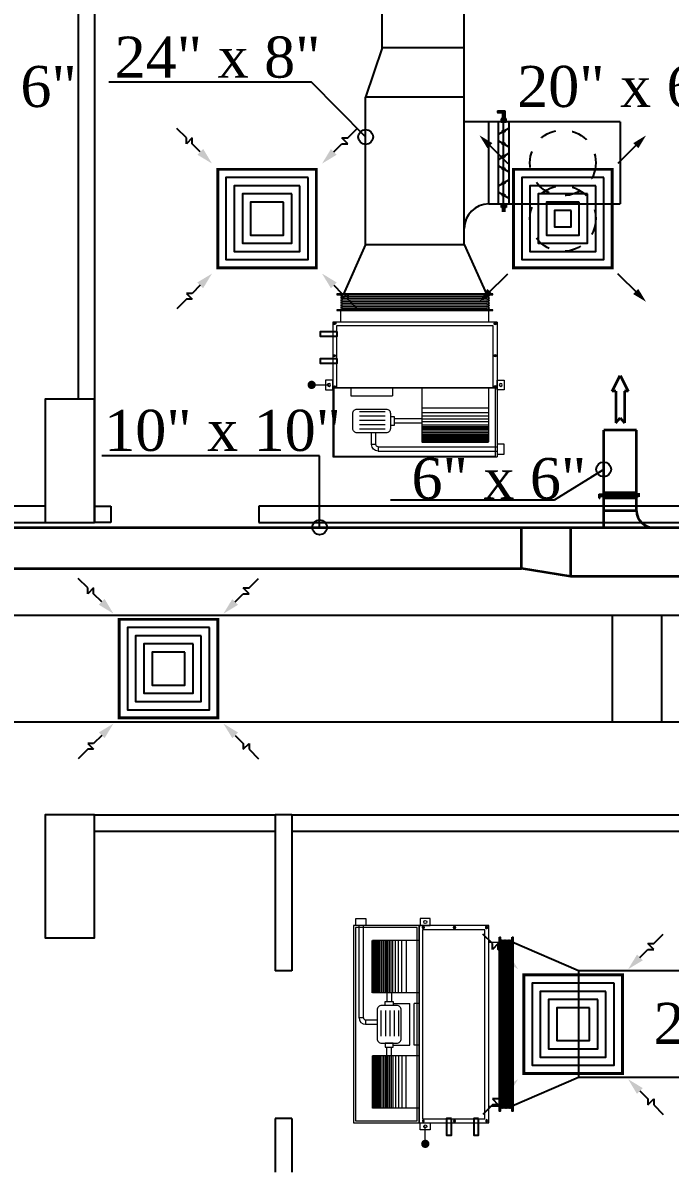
# Model space of a CAD drawing. Extents: x -432 to -365, y -145 to 173.
# Drawn here: x -391.1 to -387.16, y -88.2 to -81.21 of the extents above; entities that cross this region are included whole.
import ezdxf

# ---------------------------------------------------------------- set-up
doc = ezdxf.new("R2010")
doc.units = 0
doc.header["$MEASUREMENT"] = 0
for name, pattern in [('DASHDOT', [1, 0.5, -0.25, 0, -0.25]), ('HIDDEN', [0.375, 0.25, -0.125]), ('HIDDEN-Z', [3, 2, -1])]:
    doc.linetypes.add(name, pattern=pattern)
for name, color, linetype in [('01_AC-EQUIP', 206, 'Continuous'), ('03_AC-S.DUCT', 5, 'Continuous'), ('12-AC-FL.CONN.', 2, 'Continuous'), ('A.C.VOLUM DAMPER', 2, 'Continuous'), ('COL', 2, 'Continuous'), ('COLHATCH', 5, 'Continuous'), ('elev', 2, 'Continuous'), ('M-CH-WP-R', 40, 'HIDDEN-Z'), ('M-CH-WP-S', 142, 'Continuous'), ('M-DIFUSER', 195, 'Continuous'), ('M-DUCT-RA', 30, 'Continuous'), ('M-DUCT-SA', 5, 'Continuous'), ('M-EQBMNT', 21, 'Continuous'), ('WALL', 4, 'Continuous'), ('WIN', 5, 'Continuous')]:
    doc.layers.add(name, color=color, linetype=linetype)
doc.layers.add('04-AC_F.A.DUCT', color=4, linetype='Continuous', lineweight=35)
doc.layers.add('AC-TEXT', color=15, linetype='Continuous', lineweight=30)
doc.styles.add('AC', font='romans.shx', dxfattribs={"height": 0.2})
doc.styles.add('ARABY', font='sosa.shx')
doc.dimstyles.new('IHAB', dxfattribs={"dimscale": 0, "dimtxt": 0.15, "dimasz": 0.09, "dimexe": 0.18, "dimexo": 0.0625, "dimgap": 0, "dimtad": 0, "dimtih": 1, "dimtoh": 1, "dimzin": 0, "dimdsep": 46, "dimtxsty": 'ARABY', "dimcen": 0.03, "dimse1": 1, "dimse2": 1, "dimclrd": 36, "dimclrt": 42, "dimadec": 0, "dimazin": 0, "dimtfac": 1, "dimtmove": 1, "dimatfit": 3, "dimldrblk": 'ORIGIN', "dimfxl": 1, "dimtolj": 1, "dimtzin": 0, "dimarcsym": 0})

# ---------------------------------------------------------------- blocks, each defined once
blk = doc.blocks.new('*U254')
at = {"layer": 'M-DIFUSER', "ltscale": 5, "const_width": 18}
blk.add_lwpolyline([(-300, 300), (300, 300), (300, -300), (-300, -300)], close=True, dxfattribs=at)
at = {"layer": 'M-DIFUSER', "color": 21}
for points in [[(250, 250), (-250, 250), (-250, -250), (250, -250)], [(200, 200), (-200, 200), (-200, -200), (200, -200)], [(150, 150), (-150, 150), (-150, -150), (150, -150)], [(100, 100), (-100, 100), (-100, -100), (100, -100)]]:
    blk.add_lwpolyline(points, close=True, dxfattribs=at)
at = {"layer": 'M-DUCT-RA', "color": 30}
for p, q in [((-491, 491), (-548.9, 548.9)), ((-491, 455.4), (-491, 491)), ((-455.4, 491), (-491, 455.4)), ((-455.4, 455.4), (-455.4, 491)), ((455.4, 491), (491, 491)), ((491, 455.4), (455.4, 491)), ((491, 491), (548.9, 548.9)), ((-406.3, 406.3), (-455.4, 455.4)), ((406.3, 406.3), (455.4, 455.4)), ((455.4, 455.4), (491, 455.4)), ((-406.3, -406.3), (-455.4, -455.4)), ((406.3, -406.3), (455.4, -455.4)), ((-491, -455.4), (-455.4, -491)), ((-455.4, -455.4), (-491, -455.4)), ((455.4, -491), (491, -455.4)), ((455.4, -455.4), (455.4, -491)), ((491, -455.4), (491, -491)), ((-491, -491), (-548.9, -548.9)), ((-455.4, -491), (-491, -491)), ((491, -491), (548.9, -548.9))]:
    blk.add_line(p, q, dxfattribs=at)
for points in [[(-388.6, 424), (-423.7, 388.9), (-335, 335)], [(424, 388.6), (388.9, 423.7), (335, 335)], [(-424, -388.6), (-388.9, -423.7), (-335, -335)], [(388.6, -424), (423.7, -388.9), (335, -335)]]:
    blk.add_solid(points, dxfattribs=at)
blk = doc.blocks.new('*U251')
at = {"layer": 'M-DIFUSER', "ltscale": 5, "const_width": 18}
blk.add_lwpolyline([(-300, 300), (300, 300), (300, -300), (-300, -300)], close=True, dxfattribs=at)
at = {"layer": 'M-DIFUSER', "color": 21}
for points in [[(250, 250), (-250, 250), (-250, -250), (250, -250)], [(200, 200), (-200, 200), (-200, -200), (200, -200)], [(150, 150), (-150, 150), (-150, -150), (150, -150)], [(100, 100), (-100, 100), (-100, -100), (100, -100)], [(50, 50), (-50, 50), (-50, -50), (50, -50)]]:
    blk.add_lwpolyline(points, close=True, dxfattribs=at)
at = {"layer": 'M-DUCT-SA', "color": 5, "extrusion": (-5.07059e-20, -1.19855e-17, -1)}
blk.add_line((-461.1, 461.1), (-335.4, 335.4), dxfattribs=at)
at = {"layer": 'M-DUCT-SA', "color": 5, "extrusion": (-1.19855e-17, 5.07059e-20, -1)}
blk.add_line((461.1, 461.1), (335.4, 335.4), dxfattribs=at)
at = {"layer": 'M-DUCT-SA', "color": 5, "extrusion": (1.19855e-17, -5.07059e-20, -1)}
blk.add_line((-461.1, -461.1), (-335.4, -335.4), dxfattribs=at)
at = {"layer": 'M-DUCT-SA', "color": 5, "extrusion": (5.07059e-20, 1.19855e-17, -1)}
blk.add_line((461.1, -461.1), (335.4, -335.4), dxfattribs=at)
at = {"layer": 'M-DUCT-SA', "color": 5, "extrusion": (-5.07059e-20, -1.19855e-17, -1)}
blk.add_solid([(459.6, 428.4), (428.6, 459.4), (506.9, 506.9)], dxfattribs=at)
at = {"layer": 'M-DUCT-SA', "color": 5, "extrusion": (5.07059e-20, -1.19855e-17, -1)}
blk.add_solid([(-459.6, 428.4), (-428.7, 459.4), (-506.9, 506.9)], dxfattribs=at)
at = {"layer": 'M-DUCT-SA', "color": 5, "extrusion": (1.19855e-17, -5.07059e-20, -1)}
blk.add_solid([(428.4, -459.6), (459.4, -428.6), (506.9, -506.9)], dxfattribs=at)
at = {"layer": 'M-DUCT-SA', "color": 5, "extrusion": (-1.19855e-17, -5.07059e-20, -1)}
blk.add_solid([(-428.4, -459.6), (-459.4, -428.6), (-506.9, -506.9)], dxfattribs=at)
blk = doc.blocks.new('A$C069E27EC')
at = {"layer": '01_AC-EQUIP', "color": 2, "linetype": 'Continuous'}
for p, q in [((0, 0), (0, -130)), ((1.01, 0.32), (0.5, -1.29)), ((1.01, 0.32), (1.52, -1.29)), ((2.03, 0.32), (1.52, -1.29)), ((2.03, 0.32), (2.54, -1.29)), ((3.05, 0.32), (2.54, -1.29)), ((3.05, 0.32), (3.56, -1.29)), ((4.06, 0.32), (3.56, -1.29)), ((4.06, 0.32), (4.57, -1.29)), ((5.08, 0.32), (4.57, -1.29)), ((5.08, 0.32), (5.59, -1.29)), ((6.1, 0.32), (5.59, -1.29)), ((6.1, 0.32), (6.61, -1.29)), ((7.12, 0.32), (6.61, -1.29)), ((7.12, 0.32), (7.63, -1.29)), ((8.14, 0.32), (7.63, -1.29)), ((8.14, 0.32), (8.65, -1.29)), ((9.16, 0.32), (8.65, -1.29)), ((9.16, 0.32), (9.67, -1.29)), ((1.52, -128.71), (1.52, -1.29)), ((2.54, -128.71), (2.54, -1.29)), ((3.56, -128.71), (3.56, -1.29)), ((4.57, -128.71), (4.57, -1.29)), ((5.59, -128.71), (5.59, -1.29)), ((6.61, -128.71), (6.61, -1.29)), ((7.63, -128.71), (7.63, -1.29)), ((8.65, -128.71), (8.65, -1.29)), ((1.01, -130.32), (0.5, -128.71)), ((1.01, -130.32), (1.52, -128.71)), ((2.03, -130.32), (1.52, -128.71)), ((2.03, -130.32), (2.54, -128.71)), ((3.05, -130.32), (2.54, -128.71)), ((3.05, -130.32), (3.56, -128.71)), ((4.06, -130.32), (3.56, -128.71)), ((4.06, -130.32), (4.57, -128.71)), ((5.08, -130.32), (4.57, -128.71)), ((5.08, -130.32), (5.59, -128.71)), ((6.1, -130.32), (5.59, -128.71)), ((6.1, -130.32), (6.61, -128.71)), ((7.12, -130.32), (6.61, -128.71)), ((7.12, -130.32), (7.63, -128.71)), ((8.14, -130.32), (7.63, -128.71)), ((8.14, -130.32), (8.65, -128.71)), ((9.16, -130.32), (8.65, -128.71)), ((9.16, -130.32), (9.67, -128.71))]:
    blk.add_line(p, q, dxfattribs=at)
for points in [[(0, 2.5), (0.5, 2.5), (0.5, -132.5), (0, -132.5)], [(9.67, 2.5), (10.17, 2.5), (10.17, -132.5), (9.67, -132.5)]]:
    blk.add_lwpolyline(points, close=True, dxfattribs=at)
blk = doc.blocks.new('A$C7CD32F90')
at = {"layer": '01_AC-EQUIP', "color": 1, "lineweight": 20}
for p, q in [((0.6392, -0.0346), (1.2, -0.0345)), ((0.6392, -0.0612), (0.6392, -0.0346)), ((0.6392, -0.0612), (1.2, -0.0612)), ((0.0885, -0.4), (0.0885, -0.1159)), ((0.4078, -0.1159), (0.0885, -0.1159)), ((0.4078, -0.1175), (0.0885, -0.1175)), ((0.4078, -0.1194), (0.0885, -0.1194)), ((0.4078, -0.1218), (0.0885, -0.1218)), ((0.4078, -0.1249), (0.0885, -0.1249)), ((0.4078, -0.1281), (0.0885, -0.1281)), ((0.4078, -0.1317), (0.0885, -0.1317)), ((0.4078, -0.1357), (0.0885, -0.1357)), ((0.4078, -0.4), (0.4078, -0.1159)), ((0.5993, -0.0745), (0.5993, -0.1449)), ((0.6259, -0.0745), (0.5993, -0.0745)), ((0.6259, -0.0745), (0.6259, -0.1449)), ((0.7908, -0.4), (0.7908, -0.1159)), ((0.7908, -0.1159), (1.11, -0.1159)), ((0.7908, -0.1175), (1.11, -0.1175)), ((0.7908, -0.1194), (1.11, -0.1194)), ((0.7908, -0.1218), (1.11, -0.1218)), ((0.7908, -0.1249), (1.11, -0.1249)), ((0.7908, -0.1281), (1.11, -0.1281)), ((0.7908, -0.1317), (1.11, -0.1317)), ((0.7908, -0.1357), (1.11, -0.1357)), ((1.11, -0.4), (1.11, -0.1159)), ((0.4078, -0.1407), (0.0885, -0.1407)), ((0.4078, -0.1475), (0.0885, -0.1475)), ((0.4078, -0.1547), (0.0885, -0.1547)), ((0.4078, -0.1635), (0.0885, -0.1635)), ((0.4078, -0.1733), (0.0885, -0.1733)), ((0.4078, -0.1834), (0.0885, -0.1834)), ((0.4078, -0.1935), (0.0885, -0.1935)), ((0.4078, -0.2007), (0.0885, -0.2007)), ((0.4078, -0.2094), (0.0885, -0.2094)), ((0.4078, -0.2044), (0.4596, -0.2044)), ((0.6828, -0.1679), (0.5262, -0.1679)), ((0.6828, -0.1945), (0.5262, -0.1945)), ((0.7908, -0.2044), (0.739, -0.2044)), ((0.7908, -0.1407), (1.11, -0.1407)), ((0.7908, -0.1475), (1.11, -0.1475)), ((0.7908, -0.1547), (1.11, -0.1547)), ((0.7908, -0.1635), (1.11, -0.1635)), ((0.7908, -0.1733), (1.11, -0.1733)), ((0.7908, -0.1834), (1.11, -0.1834)), ((0.7908, -0.1935), (1.11, -0.1935)), ((0.7908, -0.2007), (1.11, -0.2007)), ((0.7908, -0.2094), (1.11, -0.2094)), ((0.4078, -0.2192), (0.0885, -0.2192)), ((0.4078, -0.2293), (0.0885, -0.2293)), ((0.4078, -0.2394), (0.0885, -0.2394)), ((0.4078, -0.2554), (0.0885, -0.2554)), ((0.4078, -0.2754), (0.0885, -0.2754)), ((0.4078, -0.231), (0.4596, -0.231)), ((0.4722, -0.2429), (0.4722, -0.3429)), ((0.6828, -0.2211), (0.5262, -0.2211)), ((0.6828, -0.2477), (0.5262, -0.2477)), ((0.6828, -0.2743), (0.5262, -0.2743)), ((0.7263, -0.2429), (0.7263, -0.3429)), ((0.7908, -0.231), (0.739, -0.231)), ((0.7908, -0.2192), (1.11, -0.2192)), ((0.7908, -0.2293), (1.11, -0.2293)), ((0.7908, -0.2394), (1.11, -0.2394)), ((0.7908, -0.2554), (1.11, -0.2554)), ((0.7908, -0.2754), (1.11, -0.2754)), ((0.4078, -0.2954), (0.0885, -0.2954)), ((0.0885, -0.3207), (0.4078, -0.3207)), ((0.4722, -0.3429), (0.7263, -0.3429)), ((0.7908, -0.2954), (1.11, -0.2954)), ((1.11, -0.3207), (0.7908, -0.3207)), ((0.0111, -0.4184), (0.0111, -0.4317)), ((0.4722, -0.3703), (0.7263, -0.3703)), ((0.4722, -0.4), (0.4722, -0.3703)), ((0.7263, -0.4), (0.7263, -0.3703)), ((1.1889, -0.4184), (1.1889, -0.4317)), ((0.0219, -0.4254), (0.0012, -0.4254)), ((1.1781, -0.4254), (1.1988, -0.4254)), ((0.0219, -0.6154), (0.0012, -0.6154)), ((0.0111, -0.6084), (0.0111, -0.6217)), ((1.1781, -0.6154), (1.1988, -0.6154)), ((1.1889, -0.6084), (1.1889, -0.6217)), ((0.0219, -0.8104), (0.0012, -0.8104)), ((0.0111, -0.8034), (0.0111, -0.8167)), ((0.1002, -0.8245), (0.1002, -0.8899)), ((1.1002, -0.8245), (1.1002, -0.8899)), ((1.1781, -0.8104), (1.1988, -0.8104)), ((1.1889, -0.8034), (1.1889, -0.8167))]:
    blk.add_line(p, q, dxfattribs=at)
at = {"layer": '01_AC-EQUIP', "color": 1, "linetype": 'DASHDOT', "lineweight": 20}
for p, q in [((0.4078, -0.1935), (0.0885, -0.1935)), ((0.7908, -0.1935), (1.11, -0.1935))]:
    blk.add_line(p, q, dxfattribs=at)
at = {"layer": '01_AC-EQUIP', "color": 4, "lineweight": 20}
blk.add_line((-0.1285, -0.4376), (-0.0226, -0.4376), dxfattribs=at)
at = {"layer": '01_AC-EQUIP', "color": 1, "lineweight": 20}
for points in [[(0, -0.4), (1.2, -0.4), (1.2, 0), (0, 0)], [(0.0121, -0.3879), (1.1879, -0.3879), (1.1879, -0.0121), (0.0121, -0.0121)], [(1.244, -0.0757), (1.2, -0.0757), (1.2, -0.0158), (1.244, -0.0158)], [(0.4848, -0.1925), (0.4596, -0.1925), (0.4596, -0.2429), (0.4848, -0.2429)], [(0.7137, -0.1925), (0.739, -0.1925), (0.739, -0.2429), (0.7137, -0.2429)], [(-0.044, -0.4068), (0, -0.4068), (0, -0.4667), (-0.044, -0.4667)], [(1.2, -0.4), (0, -0.4), (0, -0.8245), (1.2003, -0.8245)], [(1.244, -0.4068), (1.2, -0.4068), (1.2, -0.4667), (1.244, -0.4667)], [(1.175, -0.42), (0.0245, -0.42), (0.0245, -0.8), (1.175, -0.8)]]:
    blk.add_lwpolyline(points, close=True, dxfattribs=at)
blk.add_lwpolyline([(0.6871, -0.1449), (0.5115, -0.1449, 0.414214), (0.4848, -0.1715), (0.4848, -0.2639, 0.414214), (0.5115, -0.2905), (0.6871, -0.2905, 0.414214), (0.7137, -0.2639), (0.7137, -0.1715, 0.414214)], format="xyb", close=True, dxfattribs=at)
at = {"layer": '01_AC-EQUIP', "color": 4, "lineweight": 20, "const_width": 0.0252}
blk.add_lwpolyline([(-0.1258, -0.4499, 1), (-0.1312, -0.4253, 1)], format="xyb", close=True, dxfattribs=at)
at = {"layer": '01_AC-EQUIP', "color": 1, "lineweight": 20}
for centre in [(-0.0226, -0.4376), (1.2226, -0.4376)]:
    blk.add_circle(centre, 0.00932, dxfattribs=at)
for radius in [0.0399, 0.0133]:
    blk.add_arc((0.6392, -0.0745), radius, 90.00061, 180.00061, dxfattribs=at)
at = {"layer": '01_AC-EQUIP', "color": 1, "lineweight": 20, "extrusion": (0, 0, -1)}
for centre, major_axis, start_param, end_param in [((0.0111, -0.4254), (-0.00827, 0), -1.570796, 4.712389), ((0.0111, -0.4254), (-0.0047, 0), 3.141593, 9.424778), ((0.0111, -0.6154), (-0.00827, 0), -1.570796, 4.712389), ((0.0111, -0.6154), (-0.0047, 0), 3.141593, 9.424778), ((0.0111, -0.8104), (-0.00827, 0), -1.570796, 4.712389), ((0.0111, -0.8104), (-0.0047, 0), 3.141593, 9.424778)]:
    blk.add_ellipse(centre, major_axis=major_axis, ratio=0.646018, start_param=start_param, end_param=end_param, dxfattribs=at)
at = {"layer": '01_AC-EQUIP', "color": 1, "lineweight": 20}
for centre, major_axis, start_param, end_param in [((1.1889, -0.4254), (0.00827, 0), -1.570796, 4.712389), ((1.1889, -0.4254), (0.0047, 0), 3.141593, 9.424778), ((1.1889, -0.6154), (0.00827, 0), -1.570796, 4.712389), ((1.1889, -0.6154), (0.0047, 0), 3.141593, 9.424778), ((1.1889, -0.8104), (0.00827, 0), -1.570796, 4.712389), ((1.1889, -0.8104), (0.0047, 0), 3.141593, 9.424778)]:
    blk.add_ellipse(centre, major_axis=major_axis, ratio=0.646018, start_param=start_param, end_param=end_param, dxfattribs=at)
at = {"layer": 'M-CH-WP-R', "color": 6, "linetype": 'ByBlock', "ltscale": 1.5}
blk.add_lwpolyline([(0.025, -0.7623), (0.025, -0.7323), (-0.075, -0.7323), (-0.075, -0.7623)], close=True, dxfattribs=at)
at = {"layer": 'M-CH-WP-S', "color": 5, "linetype": 'ByBlock', "ltscale": 1.5}
blk.add_lwpolyline([(0.025, -0.5973), (0.025, -0.5673), (-0.075, -0.5673), (-0.075, -0.5973)], close=True, dxfattribs=at)
at = {"layer": 'M-EQBMNT', "color": 21, "linetype": 'ByBlock', "ltscale": 1.5}
for p, q in [((0.4078, -0.1159), (0.0885, -0.1159)), ((0.7908, -0.1159), (1.11, -0.1159))]:
    blk.add_line(p, q, dxfattribs=at)
at = {"layer": '01_AC-EQUIP', "color": 1, "lineweight": 20, "xscale": 0.00784765227677817, "yscale": 0.00784765227677817, "zscale": 0.00784765227677817, "rotation": 270}
blk.add_blockref('A$C069E27EC', (1.1102, -0.8899), dxfattribs=at)
blk = doc.blocks.new('A$C224F6469')
at = {"layer": '01_AC-EQUIP', "color": 1, "lineweight": 20}
for p, q in [((0, 0), (1, 0)), ((0, -0.82), (0, 0)), ((1, -0.82), (1, 0)), ((0.0065, -0.0042), (0.9879, -0.0042)), ((0.0065, -0.42), (0.0065, -0.0042)), ((0.2763, -0.0346), (1, -0.0345)), ((0.2763, -0.0612), (0.2763, -0.0346)), ((0.2763, -0.0612), (1, -0.0612)), ((0.9879, -0.42), (0.9879, -0.0042)), ((0.2364, -0.0745), (0.2364, -0.1449)), ((0.263, -0.0745), (0.2364, -0.0745)), ((0.263, -0.0745), (0.263, -0.1449)), ((0.5412, -0.42), (0.5412, -0.0905)), ((0.5412, -0.0905), (0.9487, -0.0905)), ((0.5412, -0.092), (0.9487, -0.092)), ((0.5412, -0.0939), (0.9487, -0.0939)), ((0.5412, -0.0963), (0.9487, -0.0963)), ((0.5412, -0.0994), (0.9487, -0.0994)), ((0.5412, -0.1027), (0.9487, -0.1027)), ((0.5412, -0.1062), (0.9487, -0.1062)), ((0.5412, -0.1103), (0.9487, -0.1103)), ((0.5412, -0.1153), (0.9487, -0.1153)), ((0.5412, -0.1221), (0.9487, -0.1221)), ((0.5412, -0.1293), (0.9487, -0.1293)), ((0.5412, -0.138), (0.9487, -0.138)), ((0.9487, -0.42), (0.9487, -0.0905)), ((0.3198, -0.1679), (0.1633, -0.1679)), ((0.3198, -0.1945), (0.1633, -0.1945)), ((0.5412, -0.2044), (0.376, -0.2044)), ((0.5412, -0.1478), (0.9487, -0.1478)), ((0.5412, -0.1579), (0.9487, -0.1579)), ((0.5412, -0.168), (0.9487, -0.168)), ((0.5412, -0.1752), (0.9487, -0.1752)), ((0.5412, -0.184), (0.9487, -0.184)), ((0.5412, -0.1938), (0.9487, -0.1938)), ((0.3198, -0.2211), (0.1633, -0.2211)), ((0.3198, -0.2477), (0.1633, -0.2477)), ((0.3198, -0.2743), (0.1633, -0.2743)), ((0.5412, -0.231), (0.376, -0.231)), ((0.5412, -0.214), (0.9487, -0.214)), ((0.5412, -0.23), (0.9487, -0.23)), ((0.5412, -0.25), (0.9487, -0.25)), ((0.5412, -0.27), (0.9487, -0.27)), ((0.9487, -0.2953), (0.5412, -0.2953)), ((0.0111, -0.4184), (0.0111, -0.4317)), ((0.1093, -0.3703), (0.3634, -0.3703)), ((0.1093, -0.42), (0.1093, -0.3703)), ((0.3634, -0.42), (0.3634, -0.3703)), ((0.9889, -0.4184), (0.9889, -0.4317)), ((0, -0.42), (1, -0.42)), ((0.0219, -0.4254), (0.0012, -0.4254)), ((0.9781, -0.4254), (0.9988, -0.4254)), ((0.0219, -0.6154), (0.0012, -0.6154)), ((0.0111, -0.6084), (0.0111, -0.6217)), ((0.9781, -0.6154), (0.9988, -0.6154)), ((0.9889, -0.6084), (0.9889, -0.6217)), ((1, -0.82), (0, -0.82)), ((0.0219, -0.8104), (0.0012, -0.8104)), ((0.0111, -0.8034), (0.0111, -0.8167)), ((0.05, -0.82), (0.05, -0.8899)), ((0.95, -0.82), (0.95, -0.8899)), ((0.9781, -0.8104), (0.9988, -0.8104)), ((0.9889, -0.8034), (0.9889, -0.8167))]:
    blk.add_line(p, q, dxfattribs=at)
at = {"layer": '01_AC-EQUIP', "color": 1, "linetype": 'DASHDOT', "lineweight": 20}
blk.add_line((0.5412, -0.168), (0.9487, -0.168), dxfattribs=at)
at = {"layer": '01_AC-EQUIP', "color": 4, "lineweight": 20}
blk.add_line((-0.1285, -0.4376), (-0.0226, -0.4376), dxfattribs=at)
at = {"layer": '01_AC-EQUIP', "color": 2, "lineweight": 20}
for p, q in [((0.0468, -0.9), (0.0629, -0.8949)), ((0.0468, -0.9), (0.0629, -0.9051)), ((0.0468, -0.9102), (0.0629, -0.9051)), ((0.0629, -0.9051), (0.9371, -0.9051)), ((0.9532, -0.9), (0.9371, -0.8949)), ((0.9532, -0.9), (0.9371, -0.9051)), ((0.9532, -0.9102), (0.9371, -0.9051)), ((0.0468, -0.9102), (0.0629, -0.9153)), ((0.0468, -0.9204), (0.0629, -0.9153)), ((0.0468, -0.9204), (0.0629, -0.9255)), ((0.0468, -0.9306), (0.0629, -0.9255)), ((0.0468, -0.9306), (0.0629, -0.9356)), ((0.0468, -0.9407), (0.0629, -0.9356)), ((0.0468, -0.9407), (0.0629, -0.9458)), ((0.0468, -0.9509), (0.0629, -0.9458)), ((0.0468, -0.9509), (0.0629, -0.956)), ((0.0468, -0.9611), (0.0629, -0.956)), ((0.0468, -0.9611), (0.0629, -0.9662)), ((0.0468, -0.9713), (0.0629, -0.9662)), ((0.0468, -0.9713), (0.0629, -0.9764)), ((0.0468, -0.9815), (0.0629, -0.9764)), ((0.0629, -0.9153), (0.9371, -0.9153)), ((0.0629, -0.9255), (0.9371, -0.9255)), ((0.0629, -0.9356), (0.9371, -0.9356)), ((0.0629, -0.9458), (0.9371, -0.9458)), ((0.0629, -0.956), (0.9371, -0.956)), ((0.0629, -0.9662), (0.9371, -0.9662)), ((0.0629, -0.9764), (0.9371, -0.9764)), ((0.9532, -0.9102), (0.9371, -0.9153)), ((0.9532, -0.9204), (0.9371, -0.9153)), ((0.9532, -0.9204), (0.9371, -0.9255)), ((0.9532, -0.9306), (0.9371, -0.9255)), ((0.9532, -0.9306), (0.9371, -0.9356)), ((0.9532, -0.9407), (0.9371, -0.9356)), ((0.9532, -0.9407), (0.9371, -0.9458)), ((0.9532, -0.9509), (0.9371, -0.9458)), ((0.9532, -0.9509), (0.9371, -0.956)), ((0.9532, -0.9611), (0.9371, -0.956)), ((0.9532, -0.9611), (0.9371, -0.9662)), ((0.9532, -0.9713), (0.9371, -0.9662)), ((0.9532, -0.9713), (0.9371, -0.9764)), ((0.9532, -0.9815), (0.9371, -0.9764)), ((0.0468, -0.9815), (0.0629, -0.9866)), ((0.9532, -0.9815), (0.9371, -0.9866))]:
    blk.add_line(p, q, dxfattribs=at)
at = {"layer": '01_AC-EQUIP', "color": 1, "lineweight": 20}
for points in [[(1.044, -0.0757), (1, -0.0757), (1, -0.0158), (1.044, -0.0158)], [(0.3508, -0.1925), (0.376, -0.1925), (0.376, -0.2429), (0.3508, -0.2429)], [(-0.044, -0.4068), (0, -0.4068), (0, -0.4667), (-0.044, -0.4667)], [(1.044, -0.4068), (1, -0.4068), (1, -0.4667), (1.044, -0.4667)], [(0.025, -0.8), (0.975, -0.8), (0.975, -0.42), (0.025, -0.42)]]:
    blk.add_lwpolyline(points, close=True, dxfattribs=at)
blk.add_lwpolyline([(0.3242, -0.1449), (0.1485, -0.1449, 0.414214), (0.1219, -0.1715), (0.1219, -0.2639, 0.414214), (0.1485, -0.2905), (0.3242, -0.2905, 0.414214), (0.3508, -0.2639), (0.3508, -0.1715, 0.414214)], format="xyb", close=True, dxfattribs=at)
at = {"layer": '01_AC-EQUIP', "color": 4, "lineweight": 20, "const_width": 0.0252}
blk.add_lwpolyline([(-0.1258, -0.4499, 1), (-0.1312, -0.4253, 1)], format="xyb", close=True, dxfattribs=at)
at = {"layer": '01_AC-EQUIP', "color": 2, "lineweight": 20}
for points in [[(0.975, -0.8899), (0.975, -0.8949), (0.025, -0.8949), (0.025, -0.8899)], [(0.975, -0.9866), (0.975, -0.9916), (0.025, -0.9916), (0.025, -0.9866)]]:
    blk.add_lwpolyline(points, close=True, dxfattribs=at)
at = {"layer": '01_AC-EQUIP', "color": 1, "lineweight": 20}
for centre in [(-0.0226, -0.4376), (1.0226, -0.4376)]:
    blk.add_circle(centre, 0.00932, dxfattribs=at)
for radius in [0.0399, 0.0133]:
    blk.add_arc((0.2763, -0.0745), radius, 90.00061, 180.00061, dxfattribs=at)
at = {"layer": '01_AC-EQUIP', "color": 1, "lineweight": 20, "extrusion": (0, 0, -1)}
for centre, major_axis, start_param, end_param in [((0.0111, -0.4254), (-0.00827, 0), -1.570796, 4.712389), ((0.0111, -0.4254), (-0.0047, 0), 3.141593, 9.424778), ((0.0111, -0.6154), (-0.00827, 0), -1.570796, 4.712389), ((0.0111, -0.6154), (-0.0047, 0), 3.141593, 9.424778), ((0.0111, -0.8104), (-0.00827, 0), -1.570796, 4.712389), ((0.0111, -0.8104), (-0.0047, 0), 3.141593, 9.424778)]:
    blk.add_ellipse(centre, major_axis=major_axis, ratio=0.646018, start_param=start_param, end_param=end_param, dxfattribs=at)
at = {"layer": '01_AC-EQUIP', "color": 1, "lineweight": 20}
for centre, major_axis, start_param, end_param in [((0.9889, -0.4254), (0.00827, 0), -1.570796, 4.712389), ((0.9889, -0.4254), (0.0047, 0), 3.141593, 9.424778), ((0.9889, -0.6154), (0.00827, 0), -1.570796, 4.712389), ((0.9889, -0.6154), (0.0047, 0), 3.141593, 9.424778), ((0.9889, -0.8104), (0.00827, 0), -1.570796, 4.712389), ((0.9889, -0.8104), (0.0047, 0), 3.141593, 9.424778)]:
    blk.add_ellipse(centre, major_axis=major_axis, ratio=0.646018, start_param=start_param, end_param=end_param, dxfattribs=at)
at = {"layer": 'M-CH-WP-R', "color": 6, "linetype": 'ByBlock', "ltscale": 1.5}
blk.add_lwpolyline([(0.025, -0.7623), (0.025, -0.7323), (-0.075, -0.7323), (-0.075, -0.7623)], close=True, dxfattribs=at)
at = {"layer": 'M-CH-WP-S', "color": 5, "linetype": 'ByBlock', "ltscale": 1.5}
blk.add_lwpolyline([(0.025, -0.5973), (0.025, -0.5673), (-0.075, -0.5673), (-0.075, -0.5973)], close=True, dxfattribs=at)
at = {"layer": 'M-EQBMNT', "color": 21, "linetype": 'ByBlock', "ltscale": 1.5}
blk.add_line((0.5412, -0.0905), (0.9487, -0.0905), dxfattribs=at)
blk = doc.blocks.new('A$C180A56EA')
at = {"layer": 'A.C.VOLUM DAMPER'}
h = blk.add_hatch(dxfattribs=at)
h.set_pattern_fill('ANSI31', color=256, scale=0.001, style=0)
h.set_pattern_definition([(45, (129.5106855, -230.48025158), (-8.838834765e-05, 8.838834765e-05), [])])
h.paths.add_polyline_path([(0.0459, 0.0039), (0.0459, 0.0065), (0.0401, 0.0065), (0.0401, -0.0027), (0.0459, -0.0027), (0.0459, 0), (0.0603, 0), (0.0603, 0.0128), (0.057, 0.0128), (0.057, 0.0039)])
for p, q in [((-0.1242, 0.0032), (-0.1161, 0.0032)), ((-0.1161, 0.0004), (-0.119, 0.0032)), ((-0.1185, 0), (-0.1161, 0.0024)), ((-0.1161, 0.0015), (-0.1179, 0.0032)), ((-0.1174, 0), (-0.1161, 0.0013)), ((-0.1161, 0.0026), (-0.1168, 0.0032)), ((-0.1163, 0), (-0.1161, 0.0001)), ((-0.1161, 0.0001), (-0.1104, 0.0058)), ((-0.1161, 0.0013), (-0.1116, 0.0058)), ((-0.1161, 0.0024), (-0.1127, 0.0058)), ((-0.1161, -0.0026), (-0.1161, 0.0058)), ((-0.1161, 0.0035), (-0.1138, 0.0058)), ((-0.1161, 0.0058), (-0.1099, 0.0058)), ((-0.1161, 0.0057), (-0.116, 0.0058)), ((-0.1161, 0.0046), (-0.1149, 0.0058)), ((-0.1161, -0.001), (-0.1099, 0.0053)), ((-0.1099, -0.0014), (-0.1161, 0.0048)), ((-0.1161, -0.0021), (-0.1099, 0.0042)), ((-0.1099, -0.0026), (-0.1161, 0.0037)), ((-0.1109, -0.0026), (-0.1161, 0.0026)), ((-0.112, -0.0026), (-0.1161, 0.0015)), ((-0.1131, -0.0026), (-0.1161, 0.0004)), ((-0.1099, -0.0003), (-0.116, 0.0058)), ((-0.1156, -0.0026), (-0.1099, 0.0031)), ((-0.1099, 0.0008), (-0.1149, 0.0058)), ((-0.1145, -0.0026), (-0.1099, 0.002)), ((-0.1099, 0.0019), (-0.1138, 0.0058)), ((-0.1134, -0.0026), (-0.1099, 0.0009)), ((-0.1128, 0.0019), (0.0401, 0.0019)), ((-0.1099, 0.003), (-0.1127, 0.0058)), ((-0.1099, 0.0041), (-0.1116, 0.0058)), ((-0.1099, 0.0052), (-0.1105, 0.0058)), ((0.0401, 0.0121), (-0.1099, 0.0121)), ((-0.0882, 0.0113), (-0.0994, -0.0075)), ((-0.0768, 0.0113), (-0.0656, -0.0075)), ((-0.0402, 0.0113), (-0.0514, -0.0075)), ((-0.0284, 0.0113), (-0.0173, -0.0075)), ((0.0056, 0.0113), (-0.0056, -0.0075)), ((0.0174, 0.0113), (0.0286, -0.0075)), ((0.0459, 0.0065), (0.0401, 0.0065)), ((0.0401, 0.0065), (0.0401, -0.0027)), ((0.0459, 0.0039), (0.0459, 0.0065)), ((0.057, 0.0039), (0.0459, 0.0039)), ((0.0603, 0.0128), (0.057, 0.0128)), ((0.057, 0.0128), (0.057, 0.0039)), ((0.0603, 0.0128), (0.0603, 0)), ((-0.1242, 0), (-0.1161, 0)), ((-0.1142, -0.0026), (-0.1161, -0.0007)), ((-0.1153, -0.0026), (-0.1161, -0.0018)), ((-0.1099, -0.0026), (-0.1161, -0.0026)), ((-0.1123, -0.0026), (-0.1099, -0.0003)), ((-0.1111, -0.0026), (-0.1099, -0.0014)), ((-0.11, -0.0026), (-0.1099, -0.0025)), ((-0.1099, -0.0083), (0.0401, -0.0083)), ((0.0401, -0.0027), (0.0459, -0.0027)), ((0.0603, 0), (0.0459, 0)), ((0.0459, -0.0027), (0.0459, 0))]:
    blk.add_line(p, q, dxfattribs=at)
at = {"layer": 'A.C.VOLUM DAMPER', "extrusion": (0, 0, -1)}
for centre, major_axis, start_param, end_param in [((-0.0938, 0.0019), (0.00135, 0.00135), 3.926991, 7.068583), ((-0.0938, 0.0019), (-0.00135, 0.00135), 2.356195, 5.497787), ((-0.0712, 0.0019), (0.00135, 0.00135), 3.926991, 7.068583), ((-0.0712, 0.0019), (-0.00135, 0.00135), 2.356195, 5.497787), ((-0.0458, 0.0019), (0.00135, 0.00135), 3.926991, 7.068583), ((-0.0458, 0.0019), (-0.00135, 0.00135), 2.356195, 5.497787), ((-0.0228, 0.0019), (0.00135, 0.00135), 3.926991, 7.068583), ((-0.0228, 0.0019), (-0.00135, 0.00135), 2.356194, 5.497787), ((0, 0.0019), (0.00135, 0.00135), 3.926991, 7.068583), ((0, 0.0019), (0.00135, 0.00135), 0.785398, 3.926991), ((0.023, 0.0019), (0.00135, 0.00135), 3.926991, 7.068583), ((0.023, 0.0019), (-0.00135, 0.00135), 2.356195, 5.497787)]:
    blk.add_ellipse(centre, major_axis=major_axis, ratio=1, start_param=start_param, end_param=end_param, dxfattribs=at)
blk = doc.blocks.new('A$C4397250F')
at = {"layer": '04-AC_F.A.DUCT'}
for p, q in [((0, 0), (-0.0241, -0.0482)), ((0.0241, -0.0482), (0, 0)), ((-0.0241, -0.0482), (-0.0132, -0.0482)), ((-0.0132, -0.0482), (-0.0132, -0.1443)), ((0.0132, -0.0482), (0.0241, -0.0482)), ((0.0132, -0.0482), (0.0132, -0.1443)), ((0, -0.1288), (-0.0132, -0.1443)), ((0.0132, -0.1443), (0, -0.1288))]:
    blk.add_line(p, q, dxfattribs=at)

msp = doc.modelspace()

# ---------------------------------------------------------------- hatches: boundary and pattern name
at = {"layer": 'COLHATCH', "linetype": 'Continuous'}
h = msp.add_hatch(dxfattribs=at)
h.set_pattern_fill('_USER', color=252, scale=0.05, angle=45, style=0, double=1, pattern_type=0)
h.set_pattern_definition([(45, (-202.924395, -252.77691), (-0.035355339, 0.035355339), []), (135, (-202.924395, -252.77691), (-0.035355339, -0.035355339), [])])
h.paths.add_polyline_path([(-382.4844, -75.1969), (-382.7844, -75.1969), (-382.7844, -76.0969), (-382.4844, -76.0969)])
h.paths.add_polyline_path([(-380.4844, -75.1969), (-381.2844, -75.1969), (-381.2844, -75.4969), (-380.4844, -75.4969)])
h.paths.add_polyline_path([(-378.5344, -77.1969), (-378.8344, -77.1969), (-378.8344, -77.7969), (-378.5344, -77.7969)])
h.paths.add_polyline_path([(-378.1344, -80.7769), (-378.9344, -80.7769), (-378.9344, -81.0769), (-378.1344, -81.0769)])
h.paths.add_polyline_path([(-380.6844, -80.7769), (-381.4844, -80.7769), (-381.4844, -81.0769), (-380.6844, -81.0769)])
h.paths.add_polyline_path([(-380.5844, -85.8269), (-381.4844, -85.8269), (-381.4844, -86.1269), (-380.5844, -86.1269)])
h.paths.add_polyline_path([(-378.1344, -85.7769), (-378.9344, -85.7769), (-378.9344, -86.0769), (-378.1344, -86.0769)])
h.paths.add_polyline_path([(-380.3919, -92.0469), (-381.4919, -92.0469), (-381.4919, -92.3469), (-380.6389, -92.3469, -0.011587), (-380.6548, -93.0326), (-380.4051, -93.0435, 0.01656)])
h.paths.add_polyline_path([(-380.5864, -94.7769), (-380.8398, -94.7769, -0.040808), (-381.4283, -97.1158), (-381.1918, -97.1969, 0.04151)])
h.paths.add_polyline_path([(-382.4844, -94.1769), (-382.7844, -94.1769), (-382.7844, -95.0769), (-382.4844, -95.0769)])
h.paths.add_polyline_path([(-386.6144, -94.1769), (-387.0144, -94.1769), (-387.0144, -95.0769), (-386.6144, -95.0769)])
h.paths.add_polyline_path([(-390.4144, -94.1769), (-390.8644, -94.1769), (-390.8644, -95.0769), (-390.4144, -95.0769)])
h.paths.add_polyline_path([(-390.6644, -95.9969), (-390.9644, -95.9969), (-390.9644, -96.8969), (-390.6644, -96.8969)])
h.paths.add_polyline_path([(-398.6644, -94.1769), (-398.9644, -94.1769), (-398.9644, -95.0769), (-398.6644, -95.0769)])
h.paths.add_polyline_path([(-398.6644, -95.9969), (-398.9644, -95.9969), (-398.9644, -96.8969), (-398.6644, -96.8969)])
h.paths.add_polyline_path([(-406.6644, -94.1769), (-406.9644, -94.1769), (-406.9644, -95.0769), (-406.6644, -95.0769)])
h.paths.add_polyline_path([(-406.6644, -95.9969), (-406.9644, -95.9969), (-406.9644, -96.8969), (-406.6644, -96.8969)])
h.paths.add_polyline_path([(-414.7644, -94.1769), (-415.2144, -94.1769), (-415.2144, -95.0769), (-414.7639, -95.0769)])
h.paths.add_polyline_path([(-414.6644, -95.9969), (-414.9644, -95.9969), (-414.9644, -96.8969), (-414.6644, -96.8969)])
h.paths.add_polyline_path([(-418.6144, -94.1769), (-419.0144, -94.1769), (-419.0144, -95.0769), (-418.6144, -95.0769)])
h.paths.add_polyline_path([(-422.8444, -94.1769), (-423.1444, -94.1769), (-423.1444, -95.0769), (-422.8444, -95.0769)])
h.paths.add_polyline_path([(-424.1369, -92.0469), (-425.2369, -92.0469, 0.01656), (-425.2237, -93.0435), (-424.974, -93.0326, -0.011587), (-424.9898, -92.3469), (-424.1369, -92.3469)])
h.paths.add_polyline_path([(-424.789, -94.7769), (-425.0424, -94.7769, 0.04151), (-424.437, -97.1969), (-424.2005, -97.1158, -0.040808)])
h.paths.add_polyline_path([(-424.1444, -85.8269), (-425.0444, -85.8269), (-425.0444, -86.1269), (-424.1444, -86.1269)])
h.paths.add_polyline_path([(-426.6944, -85.7769), (-427.4944, -85.7769), (-427.4944, -86.0769), (-426.6944, -86.0769)])
h.paths.add_polyline_path([(-426.6944, -80.7769), (-427.4944, -80.7769), (-427.4944, -81.0769), (-426.6944, -81.0769)])
h.paths.add_polyline_path([(-424.1444, -80.7769), (-424.9444, -80.7769), (-424.9444, -81.0769), (-424.1444, -81.0769)])
h.paths.add_polyline_path([(-426.7944, -77.1969), (-427.0944, -77.1969), (-427.0944, -77.7969), (-426.7944, -77.7969)])
h.paths.add_polyline_path([(-424.3444, -75.1969), (-425.1444, -75.1969), (-425.1444, -75.4969), (-424.3444, -75.4969)])
h.paths.add_polyline_path([(-422.8444, -75.1969), (-423.1444, -75.1969), (-423.1444, -76.0969), (-422.8444, -76.0969)])
h.paths.add_polyline_path([(-418.5644, -75.1969), (-418.9644, -75.1969), (-418.9644, -76.0969), (-418.5644, -76.0969)])
h.paths.add_polyline_path([(-414.7644, -75.1969), (-415.2144, -75.1969), (-415.2144, -76.0969), (-414.7644, -76.0969)])
h.paths.add_polyline_path([(-405.4144, -72.9969), (-405.7144, -72.9969), (-405.7144, -73.5969), (-405.4144, -73.5969)])
h.paths.add_polyline_path([(-405.4144, -75.4969), (-400.3144, -75.4969), (-400.3144, -76.9469), (-400.0144, -76.9469), (-400.0144, -75.1969), (-405.7144, -75.1969), (-405.7144, -76.9469), (-405.4144, -76.9469)])
h.paths.add_polyline_path([(-398.6644, -72.9969), (-398.9644, -72.9969), (-398.9644, -73.5969), (-398.6644, -73.5969)])
h.paths.add_polyline_path([(-398.6644, -76.3469), (-398.9644, -76.3469), (-398.9644, -76.9469), (-398.6644, -76.9469)])
h.paths.add_polyline_path([(-390.4144, -75.1969), (-390.8644, -75.1969), (-390.8644, -76.0969), (-390.4144, -76.0969)])

# ---------------------------------------------------------------- linework, layer by layer
at = {"layer": '03_AC-S.DUCT', "linetype": 'Continuous'}
for p, q in [((-388.9144, -81.3577), (-388.9144, -80.3969)), ((-388.4144, -82.5553), (-388.4144, -80.3969)), ((-388.9144, -81.3577), (-389.0144, -81.6577)), ((-388.4144, -81.3577), (-388.9144, -81.3577)), ((-389.0144, -82.5553), (-389.0144, -81.6577)), ((-388.4144, -81.6577), (-389.0144, -81.6577)), ((-387.4644, -81.8077), (-388.4144, -81.8077)), ((-388.2644, -82.3077), (-388.2644, -81.8077)), ((-387.4644, -81.8077), (-387.4644, -82.3077)), ((-388.2644, -82.3077), (-387.4644, -82.3077)), ((-389.0144, -82.5553), (-389.1515, -82.8603)), ((-389.0144, -82.5553), (-388.4144, -82.5553)), ((-388.4144, -82.5553), (-388.2773, -82.8603)), ((-394.2644, -84.8119), (-383.6105, -84.8119)), ((-387.5144, -84.8119), (-387.5144, -85.4619)), ((-387.2144, -84.8119), (-387.2144, -85.4619)), ((-394.2644, -85.4619), (-384.1145, -85.4619)), ((-387.7193, -86.9769), (-388.1232, -86.8018)), ((-380.1017, -86.9769), (-387.7193, -86.9769)), ((-387.7193, -86.9769), (-387.7193, -87.6269)), ((-387.7193, -87.6269), (-388.1232, -87.8018)), ((-380.1017, -87.6269), (-387.7193, -87.6269))]:
    msp.add_line(p, q, dxfattribs=at)
msp.add_arc((-388.2644, -82.4577), 0.15, 90, 180, dxfattribs=at)
at = {"layer": '04-AC_F.A.DUCT', "linetype": 'Continuous'}
for p, q in [((-387.5657, -84.2768), (-387.5657, -83.6858)), ((-387.3657, -83.6858), (-387.5657, -83.6858)), ((-387.3657, -84.1768), (-387.3657, -83.6858)), ((-387.3657, -84.1768), (-387.5657, -84.1768)), ((-396.9013, -84.2768), (-382.1577, -84.2768)), ((-388.0657, -84.5268), (-388.0657, -84.2768)), ((-387.7657, -84.5768), (-387.7657, -84.2768)), ((-396.2042, -84.5268), (-388.0657, -84.5268)), ((-387.7657, -84.5768), (-388.0657, -84.5268)), ((-382.9932, -84.5768), (-387.7657, -84.5768))]:
    msp.add_line(p, q, dxfattribs=at)
msp.add_arc((-387.2657, -84.1768), 0.1, 180, 270, dxfattribs=at)
at = {"layer": '12-AC-FL.CONN.', "linetype": 'HIDDEN', "ltscale": 0.25}
for centre in [(-387.8144, -82.0577), (-387.8144, -82.3969)]:
    msp.add_circle(centre, 0.2, dxfattribs=at)
at = {"layer": 'COL', "linetype": 'Continuous'}
for points in [[(-390.6644, -83.4969), (-390.9644, -83.4969), (-390.9644, -84.2469), (-390.6644, -84.2469)], [(-390.6644, -86.0269), (-390.9644, -86.0269), (-390.9644, -86.7769), (-390.6644, -86.7769)]]:
    msp.add_lwpolyline(points, close=True, dxfattribs=at)
at = {"layer": 'elev', "color": 252}
for p, q in [((-390.6644, -86.0269), (-389.5644, -86.0269)), ((-390.6644, -86.1269), (-389.5644, -86.1269))]:
    msp.add_line(p, q, dxfattribs=at)
at = {"layer": 'WALL', "color": 252, "linetype": 'Continuous'}
for p, q in [((-390.6644, -77.4969), (-390.6644, -84.2469)), ((-390.7644, -78.2469), (-390.7644, -83.4969)), ((-390.7644, -83.4969), (-390.9644, -83.4969)), ((-390.9644, -83.4969), (-390.9644, -84.2469)), ((-390.9644, -84.2469), (-390.6644, -84.2469)), ((-389.5644, -86.0269), (-389.5644, -86.9769)), ((-389.4644, -86.0269), (-389.5644, -86.0269)), ((-389.4644, -86.0269), (-389.4644, -86.9769)), ((-389.4644, -86.9769), (-389.5644, -86.9769)), ((-389.4644, -87.8769), (-389.5644, -87.8769)), ((-389.5644, -87.8769), (-389.5644, -88.2019)), ((-389.4644, -87.8769), (-389.4644, -88.2019))]:
    msp.add_line(p, q, dxfattribs=at)
msp.add_lwpolyline([(-390.9644, -86.7769), (-390.6644, -86.7769), (-390.6644, -86.0269), (-390.9644, -86.0269)], close=True, dxfattribs=at)
at = {"layer": 'WIN', "color": 252}
for p, q in [((-390.9644, -84.1469), (-393.6644, -84.1469)), ((-390.6644, -84.1469), (-390.5644, -84.1469)), ((-390.5644, -84.1469), (-390.5644, -84.2469)), ((-389.6644, -84.1469), (-389.6644, -84.2469)), ((-386.8844, -84.1469), (-389.6644, -84.1469)), ((-393.6644, -84.2469), (-390.9644, -84.2469)), ((-390.5644, -84.2469), (-390.6644, -84.2469)), ((-389.6644, -84.2469), (-386.8844, -84.2469)), ((-389.4644, -86.0269), (-386.8844, -86.0269)), ((-389.4644, -86.1269), (-386.8844, -86.1269))]:
    msp.add_line(p, q, dxfattribs=at)

# ---------------------------------------------------------------- block references
at = {"layer": '01_AC-EQUIP', "xscale": -1, "rotation": 180}
msp.add_blockref('A$C224F6469', (-389.2144, -83.8469), dxfattribs=at)
at = {"layer": '01_AC-EQUIP', "rotation": 90}
msp.add_blockref('A$C7CD32F90', (-389.0889, -87.9019), dxfattribs=at)
at = {"layer": '04-AC_F.A.DUCT', "xscale": -2, "yscale": 2, "zscale": 2}
msp.add_blockref('A$C4397250F', (-387.4657, -83.3521), dxfattribs=at)
at = {"layer": 'A.C.VOLUM DAMPER'}
for p, xscale, yscale, zscale, rotation in [((-388.1682, -81.9415), 3.333333321445252, 3.333333321445252, 3.33333332144528, 90), ((-387.5122, -84.0754), 1.333333328279991, 1.333333328279991, 1.333333328333255, 180), ((-387.5122, -84.0827), 1.333333328279991, 1.333333328279991, 1.333333328333255, 180)]:
    msp.add_blockref('A$C180A56EA', p, dxfattribs=dict(at, xscale=xscale, yscale=yscale, zscale=zscale, rotation=rotation))
at = {"layer": 'M-DIFUSER', "color": 21, "xscale": 0.0009999999999763531, "yscale": 0.001000000000004775, "zscale": 0.001}
for name, p in [('*U254', (-389.6144, -82.3969)), ('*U251', (-387.8144, -82.3969)), ('*U254', (-390.2144, -85.1369)), ('*U254', (-387.7517, -87.3019))]:
    msp.add_blockref(name, p, dxfattribs=at)

# ---------------------------------------------------------------- texts
at = {"layer": 'AC-TEXT', "color": 34, "linetype": 'Continuous', "char_height": 0.25, "width": 3.951459, "style": 'AC'}
for s, insert, attachment_point in [('\\A1;{\\fTimes New Roman|b0|i0|c0|p18;\\C256;24" x 8"}', (-390.5414, -81.5425), 7), ('\\A1;{\\fTimes New Roman|b0|i0|c0|p18;\\C256;20" x 6"}', (-392.0245, -81.7211), 7), ('\\A1;{\\fTimes New Roman|b0|i0|c0|p18;\\C256;20" x 6"}', (-388.0918, -81.7211), 7), ('\\A1;{\\fTimes New Roman|b0|i0|c0|p18;\\C85;10" x 10"}', (-390.6051, -83.8151), 7), ('\\A1;{\\fTimes New Roman|b0|i0|c0|p18;\\C85;6" x 6"}', (-388.7351, -84.1082), 7), ('\\A1;{\\fTimes New Roman|b0|i0|c0|p18;\\C256;26" x 10"}', (-385.8217, -87.4255), 9)]:
    msp.add_mtext(s, dxfattribs=dict(at, insert=insert, attachment_point=attachment_point))

# ---------------------------------------------------------------- leaders
at = {"layer": 'AC-TEXT', "color": 34, "linetype": 'Continuous'}
for points in [[(-389.0144, -81.9), (-389.3443, -81.567), (-390.5763, -81.567)], [(-389.2944, -84.2768), (-389.2944, -83.8423), (-390.62, -83.8423)], [(-387.5657, -83.924), (-387.8664, -84.1116), (-388.8625, -84.1116)]]:
    msp.add_leader(points, dimstyle='IHAB', override={"dimscale": 1}, dxfattribs=at)

doc.saveas('drawing.dxf')
